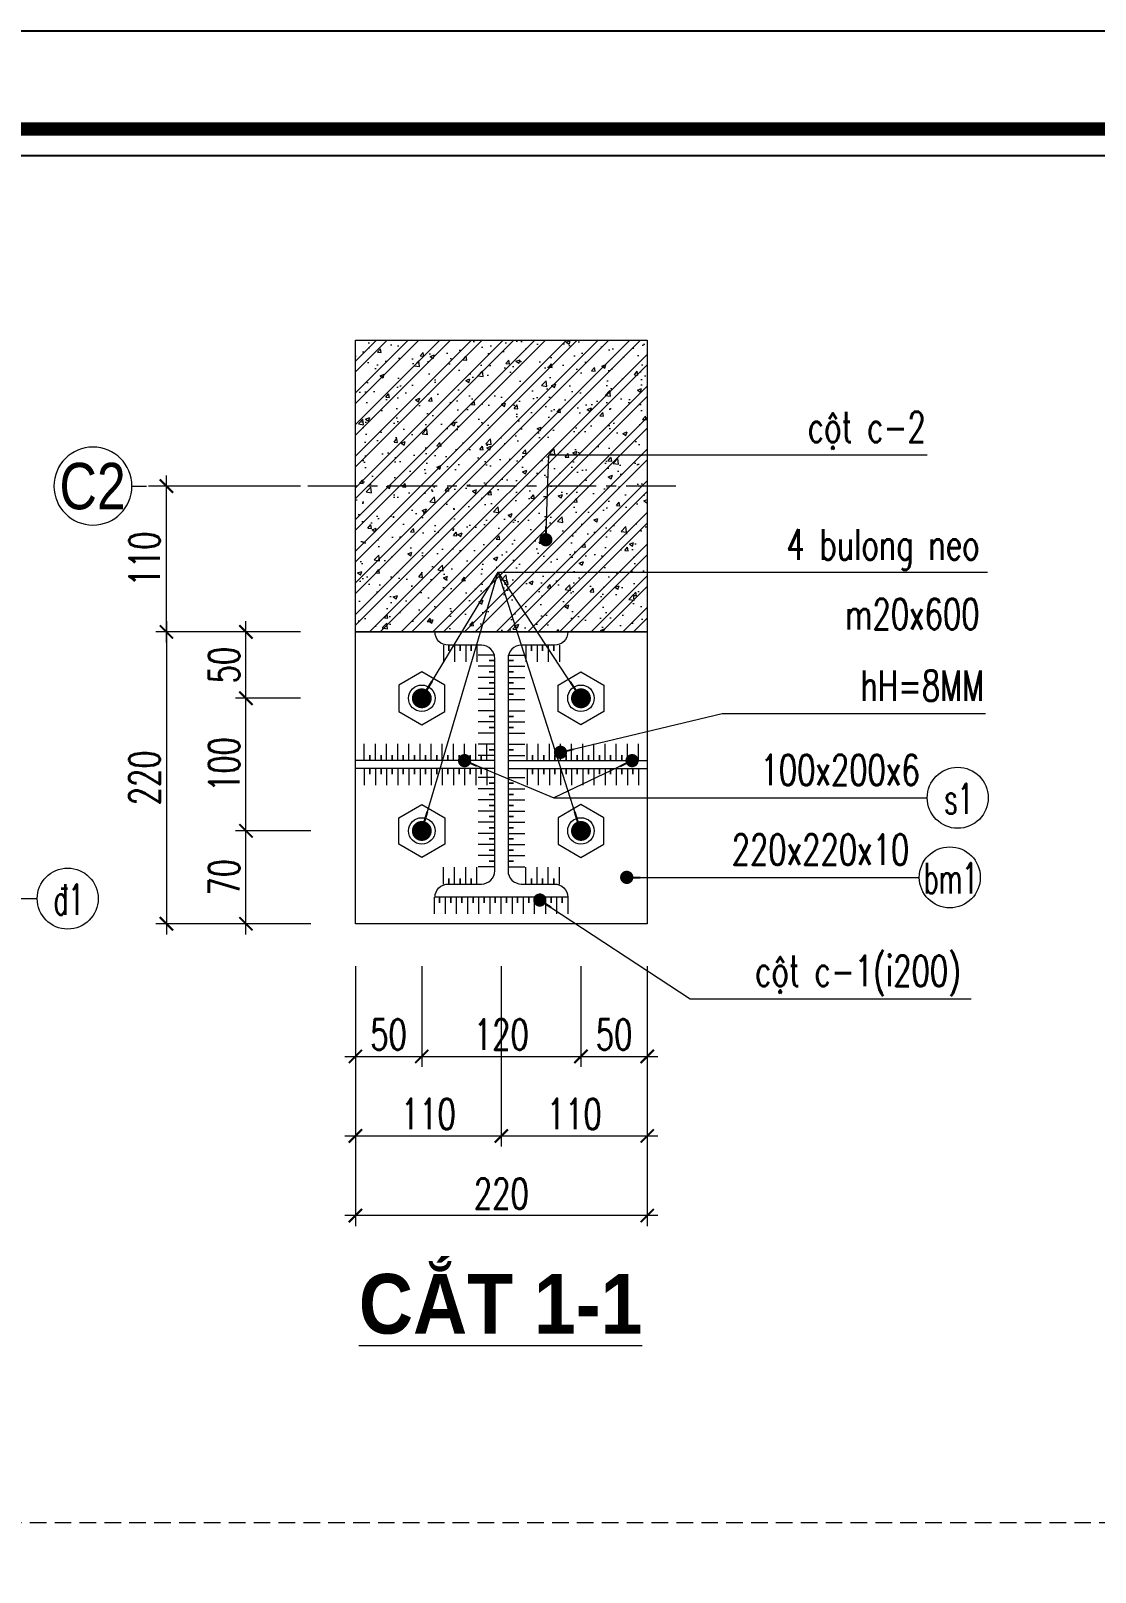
# Model space of a CAD drawing. Header units: millimetres. Extents: x 61738 to 439738, y 60858 to 151243.
# Drawn here: x 407496 to 415520, y 102179 to 113800 of the extents above; entities that cross this region are included whole.
import ezdxf
from ezdxf.enums import TextEntityAlignment as Align

# ---------------------------------------------------------------- set-up
doc = ezdxf.new("R2010")
doc.units = ezdxf.units.MM
doc.linetypes.add('CENTER', pattern=[2, 1.25, -0.25, 0.25, -0.25])
doc.linetypes.add('HIDDEN', pattern=[0.375, 0.25, -0.125])
for name, color, linetype, lineweight in [('10-TEXT', 4, 'Continuous', 15), ('3-THAY', 7, 'Continuous', 18), ('5-DUT', 2, 'HIDDEN', 15), ('6-TRUC', 8, 'CENTER', 9), ('7-HATCH', 8, 'Continuous', 13), ('8-DIM', 8, 'Continuous', 15), ('9-SO HIEU', 8, 'Continuous', 15), ('TEXT', 7, 'Continuous', 25)]:
    doc.layers.add(name, color=color, linetype=linetype, lineweight=lineweight)
doc.layers.add('Khungbo', color=32, linetype='Continuous')
doc.layers.add('KICHTHUOC', color=8, linetype='Continuous')
doc.styles.add('A3 - Text 4.5', font='VnArialH-Bold.TTF', dxfattribs={"width": 0.9, "height": 450})
doc.styles.add('A3-Text 2.3', font='vnsimli.shx', dxfattribs={"width": 0.7, "height": 230, "bigfont": 'vn.shx'})
doc.styles.add('S1', font='vnsimli.shx', dxfattribs={"width": 0.75})
doc.styles.add('T2', font='VnArialH.TTF', dxfattribs={"width": 0.8})
doc.dimstyles.new('A3-1-100x10', dxfattribs={"dimtxt": 230, "dimasz": 100, "dimexe": 80, "dimexo": 0, "dimgap": 50, "dimtad": 1, "dimdec": 0, "dimlfac": 0.1, "dimdsep": 49, "dimtxsty": 'A3-Text 2.3', "dimblk": 'ARCHTICK', "dimcen": 10, "dimdle": 80, "dimclrd": 8, "dimclre": 8, "dimclrt": 2, "dimadec": 0, "dimazin": 2, "dimtfac": 1, "dimtdec": 0, "dimtix": 1, "dimtmove": 1, "dimatfit": 3, "dimldrblk": 'DOT', "dimfxl": 1, "dimtolj": 1, "dimtzin": 0, "dimlwd": -1, "dimlwe": -1, "dimarcsym": 0})

# ---------------------------------------------------------------- blocks, each defined once
blk = doc.blocks.new('CDS12')
at = {"layer": 'Defpoints'}
blk.add_lwpolyline([(91835, 363353), (49835, 363353), (49835, 393053), (91835, 393053)], close=True, dxfattribs=at)
at = {"layer": 'Khungbo', "color": 1, "const_width": 100}
blk.add_lwpolyline([(91094, 364100), (50996, 364100), (50996, 392312), (91094, 392312)], close=True, dxfattribs=at)
at = {"layer": 'Khungbo', "color": 1}
blk.add_lwpolyline([(90894, 364300), (51196, 364300), (51196, 392112), (90894, 392112)], close=True, dxfattribs=at)
blk = doc.blocks.new('_ArchTick')
at = {"color": 0, "linetype": 'ByBlock', "const_width": 0.15}
blk.add_lwpolyline([(-0.5, -0.5), (0.5, 0.5)], dxfattribs=at)
blk = doc.blocks.new('*D300')
at = {"layer": '8-DIM', "color": 8, "linetype": 'ByBlock', "ltscale": 300, "transparency": 16777216}
blk.add_line((409118, 106988), (409118, 107848), dxfattribs=at)
at = {"layer": '8-DIM', "color": 8, "ltscale": 300, "transparency": 16777216}
for p, q in [((409608, 107768), (409038, 107768)), ((409608, 107068), (409038, 107068))]:
    blk.add_line(p, q, dxfattribs=at)
at = {"layer": 'Defpoints', "color": 0, "ltscale": 300, "transparency": 16777216}
for p in [(409118, 107768), (409608, 107768), (409608, 107068)]:
    blk.add_point(p, dxfattribs=at)
at = {"layer": '8-DIM', "color": 8, "ltscale": 300, "transparency": 16777216, "xscale": 100, "yscale": 100, "zscale": 100}
for p, rotation in [((409118, 107768), 90), ((409118, 107068), 270)]:
    blk.add_blockref('_ArchTick', p, dxfattribs=dict(at, rotation=rotation))
at = {"layer": '8-DIM', "color": 2, "ltscale": 300, "transparency": 16777216, "insert": (408953, 107418), "char_height": 230, "attachment_point": 5, "rotation": 90, "style": 'A3-Text 2.3'}
blk.add_mtext('\\A1;70', dxfattribs=at)
blk = doc.blocks.new('_Dot')
at = {"color": 0, "linetype": 'ByBlock', "lineweight": -2}
blk.add_line((-0.5, 0), (-1, 0), dxfattribs=at)
at = {"color": 0, "linetype": 'ByBlock', "const_width": 0.5}
blk.add_lwpolyline([(-0.25, 0, 1), (0.25, 0, 1)], format="xyb", close=True, dxfattribs=at)
blk = doc.blocks.new('*D301')
at = {"layer": '8-DIM', "color": 8, "linetype": 'ByBlock', "ltscale": 300, "transparency": 16777216}
blk.add_line((409118, 107688), (409118, 108848), dxfattribs=at)
at = {"layer": '8-DIM', "color": 8, "ltscale": 300, "transparency": 16777216}
for p, q in [((409528, 108768), (409038, 108768)), ((409528, 107768), (409038, 107768))]:
    blk.add_line(p, q, dxfattribs=at)
at = {"layer": 'Defpoints', "color": 0, "ltscale": 300, "transparency": 16777216}
for p in [(409118, 108768), (409528, 108768), (409528, 107768)]:
    blk.add_point(p, dxfattribs=at)
at = {"layer": '8-DIM', "color": 8, "ltscale": 300, "transparency": 16777216, "xscale": 100, "yscale": 100, "zscale": 100}
for p, rotation in [((409118, 108768), 90), ((409118, 107768), 270)]:
    blk.add_blockref('_ArchTick', p, dxfattribs=dict(at, rotation=rotation))
at = {"layer": '8-DIM', "color": 2, "ltscale": 300, "transparency": 16777216, "insert": (408953, 108268), "char_height": 230, "attachment_point": 5, "rotation": 90, "style": 'A3-Text 2.3'}
blk.add_mtext('\\A1;100', dxfattribs=at)
blk = doc.blocks.new('*D302')
at = {"layer": '8-DIM', "color": 8, "ltscale": 300, "transparency": 16777216}
for p, q in [((409528, 109268), (409038, 109268)), ((409528, 108768), (409038, 108768))]:
    blk.add_line(p, q, dxfattribs=at)
at = {"layer": '8-DIM', "color": 8, "linetype": 'ByBlock', "ltscale": 300, "transparency": 16777216}
blk.add_line((409118, 108688), (409118, 109348), dxfattribs=at)
at = {"layer": 'Defpoints', "color": 0, "ltscale": 300, "transparency": 16777216}
for p in [(409118, 109268), (409528, 109268), (409528, 108768)]:
    blk.add_point(p, dxfattribs=at)
at = {"layer": '8-DIM', "color": 8, "ltscale": 300, "transparency": 16777216, "xscale": 100, "yscale": 100, "zscale": 100}
for p, rotation in [((409118, 109268), 90), ((409118, 108768), 270)]:
    blk.add_blockref('_ArchTick', p, dxfattribs=dict(at, rotation=rotation))
at = {"layer": '8-DIM', "color": 2, "ltscale": 300, "transparency": 16777216, "insert": (408953, 109018), "char_height": 230, "attachment_point": 5, "rotation": 90, "style": 'A3-Text 2.3'}
blk.add_mtext('\\A1;50', dxfattribs=at)
blk = doc.blocks.new('*D303')
at = {"layer": '8-DIM', "color": 8, "ltscale": 300, "transparency": 16777216}
for p, q in [((409528, 109268), (408438, 109268)), ((409528, 107068), (408438, 107068))]:
    blk.add_line(p, q, dxfattribs=at)
at = {"layer": '8-DIM', "color": 8, "linetype": 'ByBlock', "ltscale": 300, "transparency": 16777216}
blk.add_line((408518, 109348), (408518, 106988), dxfattribs=at)
at = {"layer": 'Defpoints', "color": 0, "ltscale": 300, "transparency": 16777216}
for p in [(409528, 109268), (408518, 107068), (409528, 107068)]:
    blk.add_point(p, dxfattribs=at)
at = {"layer": '8-DIM', "color": 8, "ltscale": 300, "transparency": 16777216, "xscale": 100, "yscale": 100, "zscale": 100}
for p, rotation in [((408518, 109268), 90), ((408518, 107068), 270)]:
    blk.add_blockref('_ArchTick', p, dxfattribs=dict(at, rotation=rotation))
at = {"layer": '8-DIM', "color": 2, "ltscale": 300, "transparency": 16777216, "insert": (408353, 108168), "char_height": 230, "attachment_point": 5, "rotation": 90, "style": 'A3-Text 2.3'}
blk.add_mtext('\\A1;220', dxfattribs=at)
blk = doc.blocks.new('*D304')
at = {"layer": '8-DIM', "color": 8, "ltscale": 300, "transparency": 16777216}
for p, q in [((409943, 106748), (409943, 105988)), ((410443, 106748), (410443, 105988))]:
    blk.add_line(p, q, dxfattribs=at)
at = {"layer": '8-DIM', "color": 8, "linetype": 'ByBlock', "ltscale": 300, "transparency": 16777216}
blk.add_line((409863, 106068), (410523, 106068), dxfattribs=at)
at = {"layer": 'Defpoints', "color": 0, "ltscale": 300, "transparency": 16777216}
for p in [(409943, 106748), (410443, 106748), (410443, 106068)]:
    blk.add_point(p, dxfattribs=at)
at = {"layer": '8-DIM', "color": 8, "ltscale": 300, "transparency": 16777216, "xscale": 100, "yscale": 100, "zscale": 100, "rotation": 180}
blk.add_blockref('_ArchTick', (409943, 106068), dxfattribs=at)
at = {"layer": '8-DIM', "color": 8, "ltscale": 300, "transparency": 16777216, "xscale": 100, "yscale": 100, "zscale": 100}
blk.add_blockref('_ArchTick', (410443, 106068), dxfattribs=at)
at = {"layer": '8-DIM', "color": 2, "ltscale": 300, "transparency": 16777216, "insert": (410193, 106233), "char_height": 230, "attachment_point": 5, "style": 'A3-Text 2.3'}
blk.add_mtext('\\A1;50', dxfattribs=at)
blk = doc.blocks.new('*D305')
at = {"layer": '8-DIM', "color": 8, "ltscale": 300, "transparency": 16777216}
for p, q in [((410443, 106748), (410443, 105988)), ((411643, 106748), (411643, 105988))]:
    blk.add_line(p, q, dxfattribs=at)
at = {"layer": '8-DIM', "color": 8, "linetype": 'ByBlock', "ltscale": 300, "transparency": 16777216}
blk.add_line((410363, 106068), (411723, 106068), dxfattribs=at)
at = {"layer": 'Defpoints', "color": 0, "ltscale": 300, "transparency": 16777216}
for p in [(410443, 106748), (411643, 106748), (411643, 106068)]:
    blk.add_point(p, dxfattribs=at)
at = {"layer": '8-DIM', "color": 8, "ltscale": 300, "transparency": 16777216, "xscale": 100, "yscale": 100, "zscale": 100, "rotation": 180}
blk.add_blockref('_ArchTick', (410443, 106068), dxfattribs=at)
at = {"layer": '8-DIM', "color": 8, "ltscale": 300, "transparency": 16777216, "xscale": 100, "yscale": 100, "zscale": 100}
blk.add_blockref('_ArchTick', (411643, 106068), dxfattribs=at)
at = {"layer": '8-DIM', "color": 2, "ltscale": 300, "transparency": 16777216, "insert": (411043, 106233), "char_height": 230, "attachment_point": 5, "style": 'A3-Text 2.3'}
blk.add_mtext('\\A1;120', dxfattribs=at)
blk = doc.blocks.new('*D306')
at = {"layer": '8-DIM', "color": 8, "ltscale": 300, "transparency": 16777216}
for p, q in [((411643, 106748), (411643, 105988)), ((412143, 106748), (412143, 105988))]:
    blk.add_line(p, q, dxfattribs=at)
at = {"layer": '8-DIM', "color": 8, "linetype": 'ByBlock', "ltscale": 300, "transparency": 16777216}
blk.add_line((411563, 106068), (412223, 106068), dxfattribs=at)
at = {"layer": 'Defpoints', "color": 0, "ltscale": 300, "transparency": 16777216}
for p in [(411643, 106748), (412143, 106748), (412143, 106068)]:
    blk.add_point(p, dxfattribs=at)
at = {"layer": '8-DIM', "color": 8, "ltscale": 300, "transparency": 16777216, "xscale": 100, "yscale": 100, "zscale": 100, "rotation": 180}
blk.add_blockref('_ArchTick', (411643, 106068), dxfattribs=at)
at = {"layer": '8-DIM', "color": 8, "ltscale": 300, "transparency": 16777216, "xscale": 100, "yscale": 100, "zscale": 100}
blk.add_blockref('_ArchTick', (412143, 106068), dxfattribs=at)
at = {"layer": '8-DIM', "color": 2, "ltscale": 300, "transparency": 16777216, "insert": (411893, 106233), "char_height": 230, "attachment_point": 5, "style": 'A3-Text 2.3'}
blk.add_mtext('\\A1;50', dxfattribs=at)
blk = doc.blocks.new('*D307')
at = {"layer": '8-DIM', "color": 8, "ltscale": 300, "transparency": 16777216}
for p, q in [((409943, 106748), (409943, 104788)), ((412143, 106748), (412143, 104788))]:
    blk.add_line(p, q, dxfattribs=at)
at = {"layer": '8-DIM', "color": 8, "linetype": 'ByBlock', "ltscale": 300, "transparency": 16777216}
blk.add_line((412223, 104868), (409863, 104868), dxfattribs=at)
at = {"layer": 'Defpoints', "color": 0, "ltscale": 300, "transparency": 16777216}
for p in [(409943, 106748), (412143, 106748), (409943, 104868)]:
    blk.add_point(p, dxfattribs=at)
at = {"layer": '8-DIM', "color": 8, "ltscale": 300, "transparency": 16777216, "xscale": 100, "yscale": 100, "zscale": 100, "rotation": 180}
blk.add_blockref('_ArchTick', (409943, 104868), dxfattribs=at)
at = {"layer": '8-DIM', "color": 8, "ltscale": 300, "transparency": 16777216, "xscale": 100, "yscale": 100, "zscale": 100}
blk.add_blockref('_ArchTick', (412143, 104868), dxfattribs=at)
at = {"layer": '8-DIM', "color": 2, "ltscale": 300, "transparency": 16777216, "insert": (411043, 105033), "char_height": 230, "attachment_point": 5, "style": 'A3-Text 2.3'}
blk.add_mtext('\\A1;220', dxfattribs=at)
blk = doc.blocks.new('Truc Y')
at = {"layer": '10-TEXT', "color": 2}
blk.add_line((0, 0), (-150, 0), dxfattribs=at)
blk.add_circle((400, 0), 400, dxfattribs=at)
at = {"layer": '10-TEXT', "color": 2, "style": 'T2', "width": 0.8}
blk.add_attdef('A', text='', height=500, dxfattribs=at).set_placement((400, 13), align=Align.MIDDLE_CENTER)
blk = doc.blocks.new('*D324')
at = {"layer": '8-DIM', "color": 8, "linetype": 'ByBlock', "ltscale": 300, "transparency": 16777216}
blk.add_line((408518, 109188), (408518, 110448), dxfattribs=at)
at = {"layer": '8-DIM', "color": 8, "ltscale": 300, "transparency": 16777216}
for p, q in [((409528, 110368), (408438, 110368)), ((409528, 109268), (408438, 109268))]:
    blk.add_line(p, q, dxfattribs=at)
at = {"layer": 'Defpoints', "color": 0, "ltscale": 300, "transparency": 16777216}
for p in [(408518, 110368), (409528, 110368), (409528, 109268)]:
    blk.add_point(p, dxfattribs=at)
at = {"layer": '8-DIM', "color": 8, "ltscale": 300, "transparency": 16777216, "xscale": 100, "yscale": 100, "zscale": 100}
for p, rotation in [((408518, 110368), 90), ((408518, 109268), 270)]:
    blk.add_blockref('_ArchTick', p, dxfattribs=dict(at, rotation=rotation))
at = {"layer": '8-DIM', "color": 2, "ltscale": 300, "transparency": 16777216, "insert": (408353, 109818), "char_height": 230, "attachment_point": 5, "rotation": 90, "style": 'A3-Text 2.3'}
blk.add_mtext('\\A1;110', dxfattribs=at)
blk = doc.blocks.new('*D331')
at = {"layer": '8-DIM', "color": 8, "ltscale": 300, "transparency": 16777216}
for p, q in [((409943, 106748), (409943, 105388)), ((411043, 106748), (411043, 105388))]:
    blk.add_line(p, q, dxfattribs=at)
at = {"layer": '8-DIM', "color": 8, "linetype": 'ByBlock', "ltscale": 300, "transparency": 16777216}
blk.add_line((409863, 105468), (411123, 105468), dxfattribs=at)
at = {"layer": 'Defpoints', "color": 0, "ltscale": 300, "transparency": 16777216}
for p in [(409943, 106748), (411043, 106748), (411043, 105468)]:
    blk.add_point(p, dxfattribs=at)
at = {"layer": '8-DIM', "color": 8, "ltscale": 300, "transparency": 16777216, "xscale": 100, "yscale": 100, "zscale": 100, "rotation": 180}
blk.add_blockref('_ArchTick', (409943, 105468), dxfattribs=at)
at = {"layer": '8-DIM', "color": 8, "ltscale": 300, "transparency": 16777216, "xscale": 100, "yscale": 100, "zscale": 100}
blk.add_blockref('_ArchTick', (411043, 105468), dxfattribs=at)
at = {"layer": '8-DIM', "color": 2, "ltscale": 300, "transparency": 16777216, "insert": (410493, 105633), "char_height": 230, "attachment_point": 5, "style": 'A3-Text 2.3'}
blk.add_mtext('\\A1;110', dxfattribs=at)
blk = doc.blocks.new('*D332')
at = {"layer": '8-DIM', "color": 8, "ltscale": 300, "transparency": 16777216}
for p, q in [((411043, 106748), (411043, 105388)), ((412143, 106748), (412143, 105388))]:
    blk.add_line(p, q, dxfattribs=at)
at = {"layer": '8-DIM', "color": 8, "linetype": 'ByBlock', "ltscale": 300, "transparency": 16777216}
blk.add_line((410963, 105468), (412223, 105468), dxfattribs=at)
at = {"layer": 'Defpoints', "color": 0, "ltscale": 300, "transparency": 16777216}
for p in [(411043, 106748), (412143, 106748), (412143, 105468)]:
    blk.add_point(p, dxfattribs=at)
at = {"layer": '8-DIM', "color": 8, "ltscale": 300, "transparency": 16777216, "xscale": 100, "yscale": 100, "zscale": 100, "rotation": 180}
blk.add_blockref('_ArchTick', (411043, 105468), dxfattribs=at)
at = {"layer": '8-DIM', "color": 8, "ltscale": 300, "transparency": 16777216, "xscale": 100, "yscale": 100, "zscale": 100}
blk.add_blockref('_ArchTick', (412143, 105468), dxfattribs=at)
at = {"layer": '8-DIM', "color": 2, "ltscale": 300, "transparency": 16777216, "insert": (411593, 105633), "char_height": 230, "attachment_point": 5, "style": 'A3-Text 2.3'}
blk.add_mtext('\\A1;110', dxfattribs=at)

msp = doc.modelspace()

# ---------------------------------------------------------------- hatches: boundary and pattern name
at = {"layer": '7-HATCH', "ltscale": 500}
h = msp.add_hatch(dxfattribs=at)
h.set_pattern_fill('BT', color=256, scale=45, pattern_type=2)
h.set_pattern_definition([(45, (-12101.52, 41747.57), (-119.32427, 119.32427), []), (45, (-12021.97, 41747.57), (-119.32427, 119.32427), []), (50, (-12101.52, 41747.57), (322.76708, -28.23846), [33.75, -371.25]), (355, (-12101.52, 41747.57), (-62.4381, 338.48646), [27, -297]), (100.4514, (-12074.62, 41745.22), (260.32922, 310.2478), [28.68309, -315.51395]), (46.1842, (-12101.5, 41837.57), (480.25847, -74.48356), [50.625, -556.875]), (96.6356, (-12061.5, 41831.36), (420.5982, 438.35304), [43.02463, -473.27085]), (351.1842, (-12101.5, 41837.57), (420.5979, 438.35337), [40.5, -445.5]), (21, (-12056.52, 41815.07), (268.60817, -181.1785), [33.75, -371.25]), (326, (-12056.52, 41815.07), (109.4919, 326.31752), [27, -297]), (71.4514, (-12034.13, 41799.97), (378.10018, 145.13872), [28.68309, -315.51395]), (37.5, (-12101.52, 41747.57), (5.471935, 149.802234), [0, -293.4, 0, -301.5, 0, -298.125]), (7.5, (-12101.52, 41747.57), (118.38129, 177.48527), [0, -171.9, 0, -286.65, 0, -113.625]), (327.5, (-12201.87, 41747.57), (240.220096, -10.149692), [0, -112.5, 0, -351, 0, -465.75]), (317.5, (-12246.87, 41747.57), (262.43378, 45.04724), [0, -146.25, 0, -233.1, 0, -330.75])])
h.paths.add_polyline_path([(412143.5, 109267.6), (412143.5, 111467.6), (409943.5, 111467.6), (409943.5, 109267.6)])

# ---------------------------------------------------------------- linework, layer by layer
at = {"layer": '3-THAY', "ltscale": 500}
for points in [[(409943.5, 109267.6), (409943.5, 111467.6), (412143.5, 111467.6), (412143.5, 109267.6)], [(409943.5, 107067.6), (409943.5, 109267.6), (412143.5, 109267.6), (412143.5, 107067.6)], [(410443.5, 108967.6), (410270.3, 108867.6), (410270.3, 108667.6), (410443.5, 108567.6), (410616.7, 108667.6), (410616.7, 108867.6)], [(411643.5, 108967.6), (411816.7, 108867.6), (411816.7, 108667.6), (411643.5, 108567.6), (411470.3, 108667.6), (411470.3, 108867.6)], [(410443.5, 107567.6), (410270.3, 107667.6), (410270.3, 107867.6), (410443.5, 107967.6), (410616.7, 107867.6), (410616.7, 107667.6)], [(411643.5, 107567.6), (411816.7, 107667.6), (411816.7, 107867.6), (411643.5, 107967.6), (411470.3, 107867.6), (411470.3, 107667.6)]]:
    msp.add_lwpolyline(points, close=True, dxfattribs=at)
at = {"layer": '3-THAY'}
msp.add_lwpolyline([(410543.5, 109267.6), (411543.5, 109267.6), (411543.5, 109267.6, -0.4142136), (411443.5, 109167.6), (411193.5, 109167.6, 0.4142136), (411093.5, 109067.6), (411093.5, 107467.6, 0.4142136), (411193.5, 107367.6), (411443.5, 107367.6, -0.4142136), (411543.5, 107267.6), (411543.5, 107267.6), (410543.5, 107267.6), (410543.5, 107267.6, -0.4142136), (410643.5, 107367.6), (410893.5, 107367.6, 0.4142136), (410993.5, 107467.6), (410993.5, 109067.6, 0.4142136), (410893.5, 109167.6), (410643.5, 109167.6, -0.4142136), (410543.5, 109267.6)], format="xyb", close=True, dxfattribs=at)
at = {"layer": '3-THAY', "ltscale": 300}
for points in [[(410993.5, 108297.6), (409943.5, 108297.6)], [(410993.5, 108237.6), (409943.5, 108237.6)], [(411093.5, 108297.6), (412143.5, 108297.6)], [(411093.5, 108237.6), (412143.5, 108237.6)]]:
    msp.add_lwpolyline(points, dxfattribs=at)
at = {"layer": '3-THAY', "ltscale": 500}
for centre in [(410443.5, 108767.6), (411643.5, 108767.6), (410443.5, 107767.6), (411643.5, 107767.6)]:
    msp.add_circle(centre, 100, dxfattribs=at)
at = {"layer": '5-DUT', "ltscale": 500}
msp.add_line((434238.5, 102550), (399099.2, 102550), dxfattribs=at)
at = {"layer": '6-TRUC', "ltscale": 300}
msp.add_lwpolyline([(412358.5, 110367.6), (408368.5, 110367.6)], dxfattribs=at)
at = {"layer": '9-SO HIEU', "ltscale": 300}
for points in [[(410606.5, 109167.6), (410606.5, 109041.6)], [(410648.5, 109167.6), (410648.5, 109125.6)], [(410648.5, 109125.6), (410648.5, 109167.6)], [(410690.5, 109167.6), (410690.5, 109041.6)], [(410690.5, 109167.6), (410690.5, 109041.6)], [(410732.5, 109167.6), (410732.5, 109125.6)], [(410732.5, 109125.6), (410732.5, 109167.6)], [(410774.5, 109167.6), (410774.5, 109041.6)], [(410816.5, 109167.6), (410816.5, 109125.6)], [(410816.5, 109125.6), (410816.5, 109167.6)], [(410858.5, 109167.6), (410858.5, 109041.6)], [(411228.5, 109167.6), (411228.5, 109041.6)], [(411270.5, 109167.6), (411270.5, 109125.6)], [(411270.5, 109125.6), (411270.5, 109167.6)], [(411312.5, 109167.6), (411312.5, 109041.6)], [(411354.5, 109167.6), (411354.5, 109125.6)], [(411354.5, 109125.6), (411354.5, 109167.6)], [(411396.5, 109167.6), (411396.5, 109041.6)], [(411396.5, 109167.6), (411396.5, 109041.6)], [(411438.5, 109167.6), (411438.5, 109125.6)], [(411438.5, 109125.6), (411438.5, 109167.6)], [(411480.5, 109167.6), (411480.5, 109041.6)], [(410993.5, 109093.6), (410867.5, 109093.6)], [(410993.5, 109009.6), (410867.5, 109009.6)], [(410951.5, 109051.6), (410993.5, 109051.6)], [(410993.5, 109051.6), (410951.5, 109051.6)], [(411093.5, 109093.6), (411219.5, 109093.6)], [(411135.5, 109051.6), (411093.5, 109051.6)], [(411093.5, 109051.6), (411135.5, 109051.6)], [(411093.5, 109009.6), (411219.5, 109009.6)], [(410993.5, 108925.6), (410867.5, 108925.6)], [(410993.5, 108925.6), (410867.5, 108925.6)], [(410951.5, 108967.6), (410993.5, 108967.6)], [(410993.5, 108967.6), (410951.5, 108967.6)], [(411135.5, 108967.6), (411093.5, 108967.6)], [(411093.5, 108967.6), (411135.5, 108967.6)], [(411093.5, 108925.6), (411219.5, 108925.6)], [(411093.5, 108925.6), (411219.5, 108925.6)], [(410993.5, 108841.6), (410867.5, 108841.6)], [(410951.5, 108883.6), (410993.5, 108883.6)], [(410993.5, 108883.6), (410951.5, 108883.6)], [(410951.5, 108799.6), (410993.5, 108799.6)], [(410993.5, 108799.6), (410951.5, 108799.6)], [(411135.5, 108883.6), (411093.5, 108883.6)], [(411093.5, 108883.6), (411135.5, 108883.6)], [(411093.5, 108841.6), (411219.5, 108841.6)], [(411135.5, 108799.6), (411093.5, 108799.6)], [(411093.5, 108799.6), (411135.5, 108799.6)], [(410993.5, 108757.6), (410867.5, 108757.6)], [(410993.5, 108673.6), (410867.5, 108673.6)], [(411093.5, 108757.6), (411219.5, 108757.6)], [(411093.5, 108673.6), (411219.5, 108673.6)], [(410993.5, 108589.6), (410867.5, 108589.6)], [(410951.5, 108631.6), (410993.5, 108631.6)], [(410993.5, 108631.6), (410951.5, 108631.6)], [(410951.5, 108547.6), (410993.5, 108547.6)], [(410993.5, 108547.6), (410951.5, 108547.6)], [(411135.5, 108631.6), (411093.5, 108631.6)], [(411093.5, 108631.6), (411135.5, 108631.6)], [(411093.5, 108589.6), (411219.5, 108589.6)], [(411135.5, 108547.6), (411093.5, 108547.6)], [(411093.5, 108547.6), (411135.5, 108547.6)], [(410010, 108297.6), (410010, 108423.6)], [(410094, 108297.6), (410094, 108423.6)], [(410178, 108297.6), (410178, 108423.6)], [(410262, 108297.6), (410262, 108423.6)], [(410346, 108297.6), (410346, 108423.6)], [(410430, 108297.6), (410430, 108423.6)], [(410514, 108297.6), (410514, 108423.6)], [(410598, 108297.6), (410598, 108423.6)], [(410598, 108297.6), (410598, 108423.6)], [(410682, 108297.6), (410682, 108423.6)], [(410766, 108297.6), (410766, 108423.6)], [(410850, 108297.6), (410850, 108423.6)], [(410850, 108297.6), (410850, 108423.6)], [(410993.5, 108505.6), (410867.5, 108505.6)], [(410934, 108297.6), (410934, 108423.6)], [(411093.5, 108505.6), (411219.5, 108505.6)], [(411237, 108297.6), (411237, 108423.6)], [(411321, 108297.6), (411321, 108423.6)], [(411405, 108297.6), (411405, 108423.6)], [(411489, 108297.6), (411489, 108423.6)], [(411489, 108297.6), (411489, 108423.6)], [(411573, 108297.6), (411573, 108423.6)], [(411657, 108297.6), (411657, 108423.6)], [(411741, 108297.6), (411741, 108423.6)], [(411825, 108297.6), (411825, 108423.6)], [(411909, 108297.6), (411909, 108423.6)], [(411993, 108297.6), (411993, 108423.6)], [(412077, 108297.6), (412077, 108423.6)], [(410052, 108297.6), (410052, 108339.6)], [(410052, 108339.6), (410052, 108297.6)], [(410136, 108297.6), (410136, 108339.6)], [(410136, 108339.6), (410136, 108297.6)], [(410220, 108297.6), (410220, 108339.6)], [(410220, 108339.6), (410220, 108297.6)], [(410304, 108297.6), (410304, 108339.6)], [(410304, 108339.6), (410304, 108297.6)], [(410388, 108297.6), (410388, 108339.6)], [(410388, 108339.6), (410388, 108297.6)], [(410472, 108297.6), (410472, 108339.6)], [(410472, 108339.6), (410472, 108297.6)], [(410556, 108297.6), (410556, 108339.6)], [(410556, 108339.6), (410556, 108297.6)], [(410640, 108297.6), (410640, 108339.6)], [(410640, 108339.6), (410640, 108297.6)], [(410724, 108297.6), (410724, 108339.6)], [(410724, 108339.6), (410724, 108297.6)], [(410808, 108297.6), (410808, 108339.6)], [(410808, 108339.6), (410808, 108297.6)], [(410993.5, 108421.6), (410867.5, 108421.6)], [(410993.5, 108337.6), (410867.5, 108337.6)], [(410892, 108297.6), (410892, 108339.6)], [(410892, 108339.6), (410892, 108297.6)], [(410951.5, 108379.6), (410993.5, 108379.6)], [(410993.5, 108379.6), (410951.5, 108379.6)], [(411093.5, 108421.6), (411219.5, 108421.6)], [(411135.5, 108379.6), (411093.5, 108379.6)], [(411093.5, 108379.6), (411135.5, 108379.6)], [(411093.5, 108337.6), (411219.5, 108337.6)], [(411279, 108297.6), (411279, 108339.6)], [(411279, 108339.6), (411279, 108297.6)], [(411363, 108297.6), (411363, 108339.6)], [(411363, 108339.6), (411363, 108297.6)], [(411447, 108297.6), (411447, 108339.6)], [(411447, 108339.6), (411447, 108297.6)], [(411531, 108297.6), (411531, 108339.6)], [(411531, 108339.6), (411531, 108297.6)], [(411615, 108297.6), (411615, 108339.6)], [(411615, 108339.6), (411615, 108297.6)], [(411699, 108297.6), (411699, 108339.6)], [(411699, 108339.6), (411699, 108297.6)], [(411783, 108297.6), (411783, 108339.6)], [(411783, 108339.6), (411783, 108297.6)], [(411867, 108297.6), (411867, 108339.6)], [(411867, 108339.6), (411867, 108297.6)], [(411951, 108297.6), (411951, 108339.6)], [(411951, 108339.6), (411951, 108297.6)], [(412035, 108297.6), (412035, 108339.6)], [(412035, 108339.6), (412035, 108297.6)], [(410010, 108237.6), (410010, 108111.6)], [(410052, 108237.6), (410052, 108195.6)], [(410052, 108195.6), (410052, 108237.6)], [(410094, 108237.6), (410094, 108111.6)], [(410136, 108237.6), (410136, 108195.6)], [(410136, 108195.6), (410136, 108237.6)], [(410178, 108237.6), (410178, 108111.6)], [(410220, 108237.6), (410220, 108195.6)], [(410220, 108195.6), (410220, 108237.6)], [(410262, 108237.6), (410262, 108111.6)], [(410304, 108237.6), (410304, 108195.6)], [(410304, 108195.6), (410304, 108237.6)], [(410346, 108237.6), (410346, 108111.6)], [(410388, 108237.6), (410388, 108195.6)], [(410388, 108195.6), (410388, 108237.6)], [(410430, 108237.6), (410430, 108111.6)], [(410472, 108237.6), (410472, 108195.6)], [(410472, 108195.6), (410472, 108237.6)], [(410514, 108237.6), (410514, 108111.6)], [(410556, 108237.6), (410556, 108195.6)], [(410556, 108195.6), (410556, 108237.6)], [(410598, 108237.6), (410598, 108111.6)], [(410598, 108237.6), (410598, 108111.6)], [(410640, 108237.6), (410640, 108195.6)], [(410640, 108195.6), (410640, 108237.6)], [(410682, 108237.6), (410682, 108111.6)], [(410724, 108237.6), (410724, 108195.6)], [(410724, 108195.6), (410724, 108237.6)], [(410766, 108237.6), (410766, 108111.6)], [(410808, 108237.6), (410808, 108195.6)], [(410808, 108195.6), (410808, 108237.6)], [(410850, 108237.6), (410850, 108111.6)], [(410850, 108237.6), (410850, 108111.6)], [(410892, 108237.6), (410892, 108195.6)], [(410892, 108195.6), (410892, 108237.6)], [(410934, 108237.6), (410934, 108111.6)], [(411237, 108237.6), (411237, 108111.6)], [(411279, 108237.6), (411279, 108195.6)], [(411279, 108195.6), (411279, 108237.6)], [(411321, 108237.6), (411321, 108111.6)], [(411363, 108237.6), (411363, 108195.6)], [(411363, 108195.6), (411363, 108237.6)], [(411405, 108237.6), (411405, 108111.6)], [(411447, 108237.6), (411447, 108195.6)], [(411447, 108195.6), (411447, 108237.6)], [(411489, 108237.6), (411489, 108111.6)], [(411489, 108237.6), (411489, 108111.6)], [(411531, 108237.6), (411531, 108195.6)], [(411531, 108195.6), (411531, 108237.6)], [(411573, 108237.6), (411573, 108111.6)], [(411615, 108237.6), (411615, 108195.6)], [(411615, 108195.6), (411615, 108237.6)], [(411657, 108237.6), (411657, 108111.6)], [(411699, 108237.6), (411699, 108195.6)], [(411699, 108195.6), (411699, 108237.6)], [(411741, 108237.6), (411741, 108111.6)], [(411783, 108237.6), (411783, 108195.6)], [(411783, 108195.6), (411783, 108237.6)], [(411825, 108237.6), (411825, 108111.6)], [(411867, 108237.6), (411867, 108195.6)], [(411867, 108195.6), (411867, 108237.6)], [(411909, 108237.6), (411909, 108111.6)], [(411951, 108237.6), (411951, 108195.6)], [(411951, 108195.6), (411951, 108237.6)], [(411993, 108237.6), (411993, 108111.6)], [(412035, 108237.6), (412035, 108195.6)], [(412035, 108195.6), (412035, 108237.6)], [(412077, 108237.6), (412077, 108111.6)], [(410993.5, 108169.6), (410867.5, 108169.6)], [(410993.5, 108085.6), (410867.5, 108085.6)], [(410951.5, 108127.6), (410993.5, 108127.6)], [(410993.5, 108127.6), (410951.5, 108127.6)], [(411093.5, 108169.6), (411219.5, 108169.6)], [(411135.5, 108127.6), (411093.5, 108127.6)], [(411093.5, 108127.6), (411135.5, 108127.6)], [(411093.5, 108085.6), (411219.5, 108085.6)], [(410993.5, 108001.6), (410867.5, 108001.6)], [(410951.5, 108043.6), (410993.5, 108043.6)], [(410993.5, 108043.6), (410951.5, 108043.6)], [(410951.5, 107959.6), (410993.5, 107959.6)], [(410993.5, 107959.6), (410951.5, 107959.6)], [(411135.5, 108043.6), (411093.5, 108043.6)], [(411093.5, 108043.6), (411135.5, 108043.6)], [(411093.5, 108001.6), (411219.5, 108001.6)], [(411135.5, 107959.6), (411093.5, 107959.6)], [(411093.5, 107959.6), (411135.5, 107959.6)], [(410993.5, 107917.6), (410867.5, 107917.6)], [(410951.5, 107875.6), (410993.5, 107875.6)], [(410993.5, 107875.6), (410951.5, 107875.6)], [(411093.5, 107917.6), (411219.5, 107917.6)], [(411135.5, 107875.6), (411093.5, 107875.6)], [(411093.5, 107875.6), (411135.5, 107875.6)], [(410993.5, 107833.6), (410867.5, 107833.6)], [(410993.5, 107833.6), (410867.5, 107833.6)], [(410993.5, 107749.6), (410867.5, 107749.6)], [(410951.5, 107791.6), (410993.5, 107791.6)], [(410993.5, 107791.6), (410951.5, 107791.6)], [(411093.5, 107833.6), (411219.5, 107833.6)], [(411093.5, 107833.6), (411219.5, 107833.6)], [(411135.5, 107791.6), (411093.5, 107791.6)], [(411093.5, 107791.6), (411135.5, 107791.6)], [(411093.5, 107749.6), (411219.5, 107749.6)], [(410993.5, 107665.6), (410867.5, 107665.6)], [(410951.5, 107707.6), (410993.5, 107707.6)], [(410993.5, 107707.6), (410951.5, 107707.6)], [(410951.5, 107623.6), (410993.5, 107623.6)], [(410993.5, 107623.6), (410951.5, 107623.6)], [(411135.5, 107707.6), (411093.5, 107707.6)], [(411093.5, 107707.6), (411135.5, 107707.6)], [(411093.5, 107665.6), (411219.5, 107665.6)], [(411135.5, 107623.6), (411093.5, 107623.6)], [(411093.5, 107623.6), (411135.5, 107623.6)], [(410606.5, 107367.6), (410606.5, 107493.6)], [(410690.5, 107367.6), (410690.5, 107493.6)], [(410690.5, 107367.6), (410690.5, 107493.6)], [(410774.5, 107367.6), (410774.5, 107493.6)], [(410858.5, 107367.6), (410858.5, 107493.6)], [(410993.5, 107581.6), (410867.5, 107581.6)], [(410993.5, 107497.6), (410867.5, 107497.6)], [(410951.5, 107539.6), (410993.5, 107539.6)], [(410993.5, 107539.6), (410951.5, 107539.6)], [(411093.5, 107581.6), (411219.5, 107581.6)], [(411135.5, 107539.6), (411093.5, 107539.6)], [(411093.5, 107539.6), (411135.5, 107539.6)], [(411093.5, 107497.6), (411219.5, 107497.6)], [(411228.5, 107367.6), (411228.5, 107493.6)], [(411312.5, 107367.6), (411312.5, 107493.6)], [(411396.5, 107367.6), (411396.5, 107493.6)], [(411396.5, 107367.6), (411396.5, 107493.6)], [(411480.5, 107367.6), (411480.5, 107493.6)], [(410648.5, 107367.6), (410648.5, 107409.6)], [(410648.5, 107409.6), (410648.5, 107367.6)], [(410732.5, 107367.6), (410732.5, 107409.6)], [(410732.5, 107409.6), (410732.5, 107367.6)], [(410816.5, 107367.6), (410816.5, 107409.6)], [(410816.5, 107409.6), (410816.5, 107367.6)], [(411270.5, 107367.6), (411270.5, 107409.6)], [(411270.5, 107409.6), (411270.5, 107367.6)], [(411354.5, 107367.6), (411354.5, 107409.6)], [(411354.5, 107409.6), (411354.5, 107367.6)], [(411438.5, 107367.6), (411438.5, 107409.6)], [(411438.5, 107409.6), (411438.5, 107367.6)], [(410535.5, 107267.6), (410535.5, 107141.6)], [(410577.5, 107267.6), (410577.5, 107225.6)], [(410577.5, 107225.6), (410577.5, 107267.6)], [(410619.5, 107267.6), (410619.5, 107141.6)], [(410619.5, 107267.6), (410619.5, 107141.6)], [(410661.5, 107267.6), (410661.5, 107225.6)], [(410661.5, 107225.6), (410661.5, 107267.6)], [(410703.5, 107267.6), (410703.5, 107141.6)], [(410703.5, 107267.6), (410703.5, 107141.6)], [(410745.5, 107267.6), (410745.5, 107225.6)], [(410745.5, 107225.6), (410745.5, 107267.6)], [(410787.5, 107267.6), (410787.5, 107141.6)], [(410829.5, 107267.6), (410829.5, 107225.6)], [(410829.5, 107225.6), (410829.5, 107267.6)], [(410871.5, 107267.6), (410871.5, 107141.6)], [(410913.5, 107267.6), (410913.5, 107225.6)], [(410913.5, 107225.6), (410913.5, 107267.6)], [(410955.5, 107267.6), (410955.5, 107141.6)], [(410955.5, 107267.6), (410955.5, 107141.6)], [(410997.5, 107267.6), (410997.5, 107225.6)], [(410997.5, 107225.6), (410997.5, 107267.6)], [(411039.5, 107267.6), (411039.5, 107141.6)], [(411081.5, 107267.6), (411081.5, 107225.6)], [(411081.5, 107225.6), (411081.5, 107267.6)], [(411123.5, 107267.6), (411123.5, 107141.6)], [(411165.5, 107267.6), (411165.5, 107225.6)], [(411165.5, 107225.6), (411165.5, 107267.6)], [(411207.5, 107267.6), (411207.5, 107141.6)], [(411249.5, 107267.6), (411249.5, 107225.6)], [(411249.5, 107225.6), (411249.5, 107267.6)], [(411291.5, 107267.6), (411291.5, 107141.6)], [(411333.5, 107267.6), (411333.5, 107225.6)], [(411333.5, 107225.6), (411333.5, 107267.6)], [(411375.5, 107267.6), (411375.5, 107141.6)], [(411417.5, 107267.6), (411417.5, 107225.6)], [(411417.5, 107225.6), (411417.5, 107267.6)], [(411459.5, 107267.6), (411459.5, 107141.6)], [(411501.5, 107267.6), (411501.5, 107225.6)], [(411501.5, 107225.6), (411501.5, 107267.6)], [(411543.5, 107267.6), (411543.5, 107141.6)]]:
    msp.add_lwpolyline(points, dxfattribs=at)
at = {"layer": '9-SO HIEU'}
for centre in [(414484.1, 108017.6), (414424.1, 107417.6), (407774.1, 107257.6)]:
    msp.add_circle(centre, 230, dxfattribs=at)

# ---------------------------------------------------------------- block references
at = {"layer": 'KICHTHUOC'}
msp.add_blockref('CDS12', (347903.3, -279252.9), dxfattribs=at)
ref = msp.add_blockref('Truc Y', (408258.2, 110367.6), dxfattribs=dict(at, xscale=-0.7349999999496504, yscale=0.7349999999496504, zscale=0.7349999999496504))
ref.add_attrib('A', 'c2', dxfattribs={"layer": 'TEXT', "height": 350, "style": 'T2', "width": 0.8}).set_placement((407961.6, 110367.6), align=Align.MIDDLE_CENTER)

# ---------------------------------------------------------------- texts
at = {"layer": '10-TEXT', "style": 'S1', "width": 0.7}
for s, p in [('cét c-2', (414242.8, 110698.1)), ('4 bulong neo', (414648.5, 109812.2)), ('m20x600', (414648.5, 109287.6)), ('hH=8MM', (414682.8, 108748.1)), ('100x200x6', (414197.5, 108112.2)), ('220x220x10', (414118.5, 107512.2)), ('cét c-1(i200)', (414508.5, 106597.6))]:
    msp.add_text(s, height=230, dxfattribs=at).set_placement(p, align=Align.RIGHT)
at = {"layer": '10-TEXT', "style": 'S1', "width": 0.6}
for s, p in [('s1', (414491.8, 107896.3)), ('bm1', (414431.8, 107296.3)), ('®1', (407781.8, 107136.3))]:
    msp.add_text(s, height=230, dxfattribs=at).set_placement(p, align=Align.CENTER)
at = {"layer": '10-TEXT', "style": 'A3 - Text 4.5', "width": 0.9}
msp.add_text('%%Uc¾t 1-1', height=450, dxfattribs=at).set_placement((409968.5, 103977.6))

# ---------------------------------------------------------------- dimensions: what is measured, and where the dimension line sits
at = {"layer": '8-DIM', "ltscale": 300}
for base, p1, p2, picture, middle in [((408518.5, 110367.6), (409528.5, 109267.6), (409528.5, 110367.6), '*D324', (408353.5, 109817.6)), ((408518.5, 107067.6), (409528.5, 109267.6), (409528.5, 107067.6), '*D303', (408353.5, 108167.6)), ((409118.5, 109267.6), (409528.5, 108767.6), (409528.5, 109267.6), '*D302', (408953.5, 109017.6)), ((409118.5, 108767.6), (409528.5, 107767.6), (409528.5, 108767.6), '*D301', (408953.5, 108267.6)), ((409118.5, 107767.6), (409608.5, 107067.6), (409608.5, 107767.6), '*D300', (408953.5, 107417.6))]:
    dim = msp.add_linear_dim(base=base, p1=p1, p2=p2, angle=90, dimstyle='A3-1-100x10', dxfattribs=at)
    dim.commit()
    dim.dimension.update_dxf_attribs({"geometry": picture, "text_midpoint": middle})
for base, p1, p2, picture, middle in [((410443.5, 106067.6), (409943.5, 106747.6), (410443.5, 106747.6), '*D304', (410193.5, 106232.6)), ((409943.5, 104867.6), (412143.5, 106747.6), (409943.5, 106747.6), '*D307', (411043.5, 105032.6)), ((411043.5, 105467.6), (409943.5, 106747.6), (411043.5, 106747.6), '*D331', (410493.5, 105632.6)), ((411643.5, 106067.6), (410443.5, 106747.6), (411643.5, 106747.6), '*D305', (411043.5, 106232.6)), ((412143.5, 105467.6), (411043.5, 106747.6), (412143.5, 106747.6), '*D332', (411593.5, 105632.6)), ((412143.5, 106067.6), (411643.5, 106747.6), (412143.5, 106747.6), '*D306', (411893.5, 106232.6))]:
    dim = msp.add_linear_dim(base=base, p1=p1, p2=p2, dimstyle='A3-1-100x10', dxfattribs=at)
    dim.commit()
    dim.dimension.update_dxf_attribs({"geometry": picture, "text_midpoint": middle})

# ---------------------------------------------------------------- leaders
at = {"layer": '9-SO HIEU', "ltscale": 300}
for points, override in [([(411378.5, 109963.4), (411400, 110603.4), (414254.1, 110603.4)], {"dimasz": 100, "dimtad": 0}), ([(410443.5, 108767.6), (411020, 109717.6)], {"dimasz": 150, "dimgap": 50, "dimtad": 0}), ([(410443.5, 107767.6), (411020, 109717.6)], {"dimasz": 150, "dimgap": 50, "dimtad": 0}), ([(411643.5, 108767.6), (411020, 109717.6), (414708.5, 109717.6)], {"dimasz": 150, "dimgap": 50, "dimtad": 0}), ([(411643.5, 107767.6), (411020, 109717.6)], {"dimasz": 150, "dimgap": 50, "dimtad": 0}), ([(411489, 108360.6), (412708.5, 108653.4), (414694.1, 108653.4)], {"dimasz": 100, "dimtad": 0}), ([(410766, 108297.6), (411438.5, 108017.6)], {"dimasz": 100, "dimtad": 0}), ([(412028.5, 108297.6), (411438.5, 108017.6), (414254.1, 108017.6)], {"dimasz": 100, "dimtad": 0}), ([(411988.5, 107417.6), (412648.5, 107417.6), (414194.1, 107417.6)], {"dimasz": 100, "dimtad": 0}), ([(411333.5, 107246.6), (412466.9, 106502.9), (414584.1, 106502.9)], {"dimasz": 100, "dimtad": 0}), ([(406281.9, 107257.6), (404429.7, 107257.6), (407544.1, 107257.6)], {"dimasz": 100, "dimtad": 0, "dimldrblk": 'None'})]:
    msp.add_leader(points, dimstyle='A3-1-100x10', override=override, dxfattribs=at)

doc.saveas('drawing.dxf')
